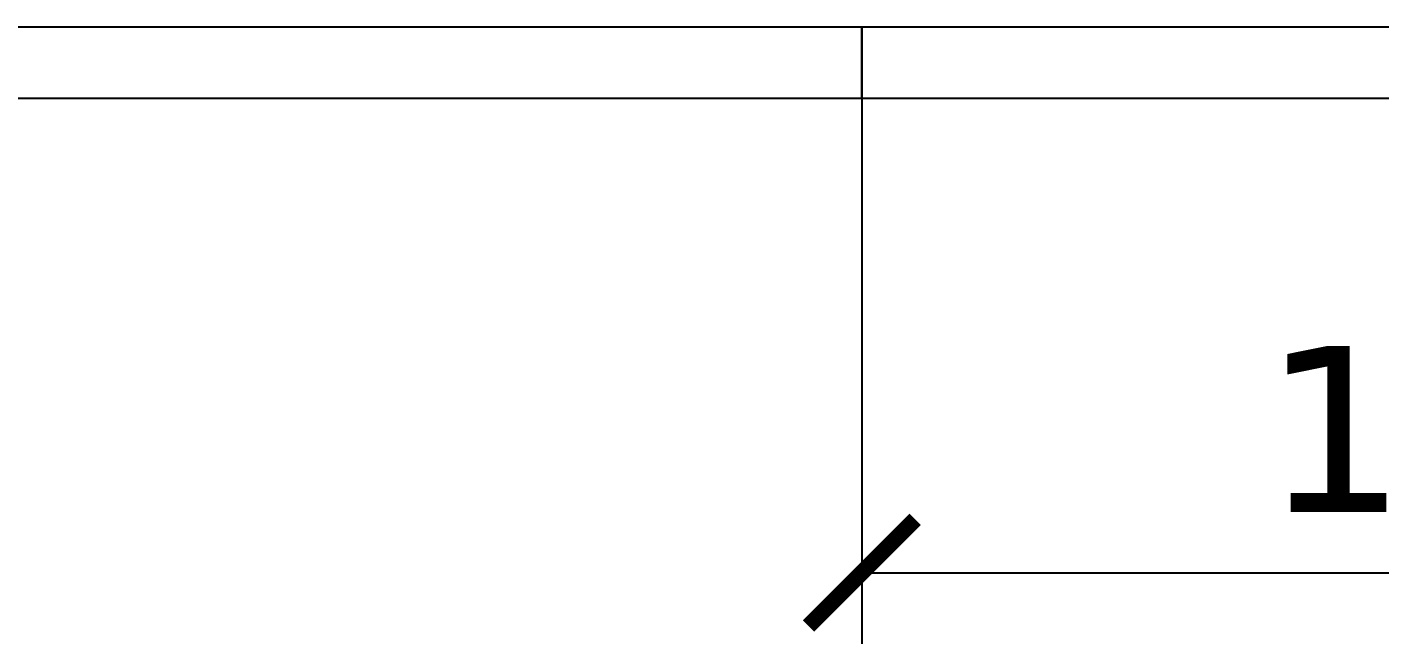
# Model space of a CAD drawing. Header units: centimetres. Extents: x -135 to 3640, y -1234 to 1338.
# Drawn here: x 965.1 to 1079.2, y 569.5 to 621.5 of the extents above; entities that cross this region are included whole.
import ezdxf

# ---------------------------------------------------------------- set-up
doc = ezdxf.new("R2010")
doc.units = ezdxf.units.CM
doc.layers.add('IC_DUVAR_60', color=30, linetype='Continuous')
doc.layers.add('OZEL_PANEL_OLCU_CM', color=3, linetype='Continuous')
doc.styles.add('PORTMAN', font='DejaVuSans.ttf')
doc.dimstyles.new('PORTMAN', dxfattribs={"dimtxt": 14, "dimasz": 9, "dimexe": 6, "dimexo": 5, "dimgap": 4, "dimtad": 1, "dimtxsty": 'PORTMAN', "dimblk": 'ARCHTICK', "dimcen": 2.5, "dimazin": 3, "dimtfac": 0.5, "dimtmove": 2, "dimatfit": 3})

# ---------------------------------------------------------------- blocks, each defined once
blk = doc.blocks.new('BOM_I01_1255p0_IC_DOLU')
blk.add_lwpolyline([(0, 0), (6, 0), (6, 125.5), (0, 125.5)], close=True)
blk = doc.blocks.new('BOM_I07_1225p0_IC_DOLU')
blk.add_lwpolyline([(0, 0), (6, 0), (6, 122.5), (0, 122.5)], close=True)
blk = doc.blocks.new('_ARCHTICK')
at = {"color": 0, "linetype": 'BYBLOCK', "const_width": 0.15}
blk.add_lwpolyline([(-0.5, -0.5), (0.5, 0.5)], dxfattribs=at)

msp = doc.modelspace()

# ---------------------------------------------------------------- block references
at = {"layer": 'IC_DUVAR_60', "rotation": 270}
for name, p in [('BOM_I01_1255p0_IC_DOLU', (910, 621.5)), ('BOM_I07_1225p0_IC_DOLU', (1035.5, 621.5))]:
    msp.add_blockref(name, p, dxfattribs=at)

# ---------------------------------------------------------------- dimensions: what is measured, and where the dimension line sits
at = {"layer": 'OZEL_PANEL_OLCU_CM'}
msp.add_linear_dim(base=(1035.5, 575.5), p1=(1035.5, 621.5), p2=(1158, 621.5), dimstyle='PORTMAN', override={"dimtxt": 14, "dimasz": 9, "dimexe": 6, "dimexo": 5, "dimdec": 2, "dimzin": 8, "dimdsep": 44}, dxfattribs=at).render()

doc.saveas('drawing.dxf')
